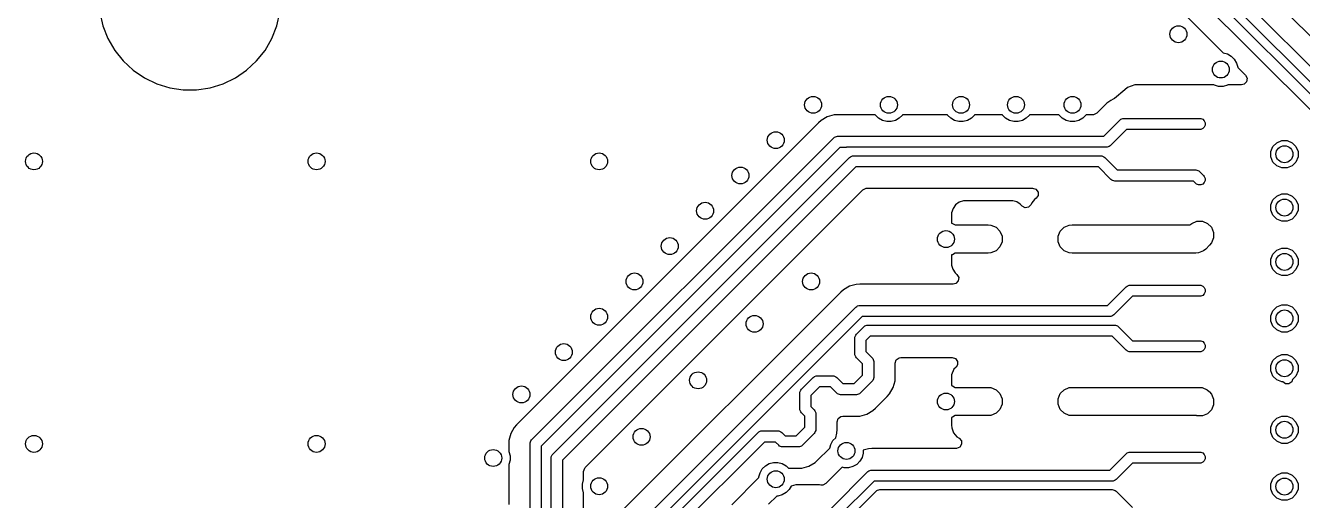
# Model space of a CAD drawing. Header units: inches. Extents: x 5.8 to 18, y -6.4 to -1.3.
# Drawn here: x 14.33 to 15.233, y -5.178 to -4.842 of the extents above; entities that cross this region are included whole.
import ezdxf

# ---------------------------------------------------------------- set-up
doc = ezdxf.new("R2010")
doc.units = ezdxf.units.IN
doc.header["$MEASUREMENT"] = 0
doc.layers.add('F.Cu', color=13, linetype='CONTINUOUS', true_color=0xc83434)

msp = doc.modelspace()

# ---------------------------------------------------------------- linework, layer by layer
at = {"layer": 'F.Cu', "linetype": 'CONTINUOUS'}
for p, q in [((14.97853, -4.63027), (15.24834, -4.90007)), ((15.24161, -4.90449), (14.97412, -4.63699)), ((15.27392, -4.88464), (15.16493, -4.77584)), ((15.25661, -4.89988), (15.142, -4.78526)), ((15.14872, -4.78085), (15.26334, -4.89546)), ((15.13246, -4.8167), (15.1771, -4.86134)), ((14.38223, -4.833), (14.38437, -4.84239)), ((14.50744, -4.84239), (14.50958, -4.833)), ((14.38437, -4.84239), (14.38789, -4.85134)), ((14.50392, -4.85134), (14.50744, -4.84239)), ((14.38789, -4.85134), (14.3927, -4.85968)), ((14.49911, -4.85968), (14.50392, -4.85134)), ((14.3927, -4.85968), (14.3987, -4.8672)), ((14.49311, -4.8672), (14.49911, -4.85968)), ((15.1771, -4.86134), (15.17712, -4.86134)), ((15.17712, -4.86134), (15.18015, -4.86215)), ((14.3987, -4.8672), (14.40576, -4.87375)), ((14.48605, -4.87375), (14.49311, -4.8672)), ((15.18015, -4.86215), (15.18286, -4.86372)), ((15.18286, -4.86372), (15.18508, -4.86594)), ((15.18508, -4.86594), (15.18665, -4.86865)), ((15.18665, -4.86865), (15.18746, -4.87168)), ((14.40576, -4.87375), (14.41371, -4.87917)), ((14.41371, -4.87917), (14.42238, -4.88335)), ((14.46943, -4.88335), (14.4781, -4.87917)), ((14.4781, -4.87917), (14.48605, -4.87375)), ((15.18746, -4.87168), (15.18746, -4.8717)), ((15.18746, -4.8717), (15.19303, -4.87727)), ((15.19303, -4.87727), (15.19415, -4.87947)), ((15.19415, -4.87947), (15.19376, -4.88191)), ((14.42238, -4.88335), (14.43158, -4.88618)), ((14.43158, -4.88618), (14.44113, -4.88762)), ((14.44113, -4.88762), (14.44591, -4.88771)), ((14.44591, -4.88771), (14.45068, -4.88762)), ((14.45068, -4.88762), (14.46023, -4.88618)), ((14.46023, -4.88618), (14.46943, -4.88335)), ((15.10749, -4.88772), (15.10025, -4.89379)), ((15.10956, -4.88607), (15.10749, -4.88772)), ((15.11462, -4.88419), (15.10956, -4.88607)), ((15.11724, -4.8841), (15.11462, -4.88419)), ((15.17053, -4.8841), (15.11724, -4.8841)), ((15.17096, -4.88434), (15.17053, -4.8841)), ((15.17398, -4.88515), (15.17096, -4.88434)), ((15.17712, -4.88515), (15.17398, -4.88515)), ((15.18015, -4.88434), (15.17712, -4.88515)), ((15.18057, -4.8841), (15.18015, -4.88434)), ((15.1902, -4.8841), (15.18057, -4.8841)), ((15.19201, -4.88366), (15.1902, -4.8841)), ((15.19376, -4.88191), (15.19201, -4.88366)), ((15.09483, -4.89713), (15.09358, -4.89832)), ((15.09778, -4.89511), (15.09483, -4.89713)), ((15.0994, -4.89434), (15.09778, -4.89511)), ((15.10025, -4.89379), (15.0994, -4.89434)), ((14.89702, -4.90676), (14.89266, -4.90933)), ((14.90192, -4.90543), (14.89702, -4.90676)), ((14.90443, -4.90536), (14.90192, -4.90543)), ((14.93099, -4.90536), (14.90443, -4.90536)), ((14.9311, -4.90556), (14.93099, -4.90536)), ((14.93332, -4.90777), (14.9311, -4.90556)), ((14.95016, -4.90556), (14.94794, -4.90777)), ((14.95027, -4.90536), (14.95016, -4.90556)), ((14.98201, -4.90536), (14.95027, -4.90536)), ((14.98213, -4.90556), (14.98201, -4.90536)), ((14.98434, -4.90777), (14.98213, -4.90556)), ((15.00118, -4.90556), (14.99896, -4.90777)), ((15.0013, -4.90536), (15.00118, -4.90556)), ((15.02091, -4.90536), (15.0013, -4.90536)), ((15.02102, -4.90556), (15.02091, -4.90536)), ((15.02324, -4.90777), (15.02102, -4.90556)), ((15.04008, -4.90556), (15.03786, -4.90777)), ((15.04019, -4.90536), (15.04008, -4.90556)), ((15.06091, -4.90536), (15.04019, -4.90536)), ((15.06102, -4.90556), (15.06091, -4.90536)), ((15.06324, -4.90777), (15.06102, -4.90556)), ((15.08008, -4.90556), (15.07786, -4.90777)), ((15.08019, -4.90536), (15.08008, -4.90556)), ((15.08488, -4.90536), (15.08019, -4.90536)), ((15.08551, -4.90531), (15.08488, -4.90536)), ((15.08771, -4.90419), (15.08551, -4.90531)), ((15.09358, -4.89832), (15.08771, -4.90419)), ((14.89084, -4.9111), (14.67714, -5.1248)), ((14.89266, -4.90933), (14.89084, -4.9111)), ((14.93603, -4.90934), (14.93332, -4.90777)), ((14.93906, -4.91015), (14.93603, -4.90934)), ((14.9422, -4.91015), (14.93906, -4.91015)), ((14.94523, -4.90934), (14.9422, -4.91015)), ((14.94794, -4.90777), (14.94523, -4.90934)), ((14.98706, -4.90934), (14.98434, -4.90777)), ((14.99009, -4.91015), (14.98706, -4.90934)), ((14.99322, -4.91015), (14.99009, -4.91015)), ((14.99625, -4.90934), (14.99322, -4.91015)), ((14.99896, -4.90777), (14.99625, -4.90934)), ((15.02596, -4.90934), (15.02324, -4.90777)), ((15.02898, -4.91015), (15.02596, -4.90934)), ((15.03212, -4.91015), (15.02898, -4.91015)), ((15.03515, -4.90934), (15.03212, -4.91015)), ((15.03786, -4.90777), (15.03515, -4.90934)), ((15.06596, -4.90934), (15.06324, -4.90777)), ((15.06898, -4.91015), (15.06596, -4.90934)), ((15.07212, -4.91015), (15.06898, -4.91015)), ((15.07515, -4.90934), (15.07212, -4.91015)), ((15.07786, -4.90777), (15.07515, -4.90934)), ((15.0928, -4.92043), (15.10426, -4.90897)), ((15.10868, -4.91569), (15.09721, -4.92715)), ((15.10426, -4.90897), (15.10486, -4.90848)), ((15.10486, -4.90848), (15.10537, -4.90827)), ((15.10537, -4.90827), (15.10628, -4.90789)), ((15.10628, -4.90789), (15.10705, -4.90781)), ((15.10705, -4.90781), (15.16055, -4.90781)), ((15.16055, -4.91569), (15.10868, -4.91569)), ((15.16055, -4.90781), (15.16132, -4.90789)), ((15.16132, -4.91561), (15.16055, -4.91569)), ((15.16132, -4.90789), (15.16274, -4.90848)), ((15.16274, -4.91503), (15.16132, -4.91561)), ((15.16274, -4.90848), (15.16382, -4.90956)), ((15.16382, -4.91394), (15.16274, -4.91503)), ((15.16382, -4.90956), (15.16441, -4.91098)), ((15.16441, -4.91252), (15.16382, -4.91394)), ((15.16441, -4.91098), (15.16441, -4.91252)), ((14.68777, -5.13546), (14.90155, -4.92168)), ((14.90155, -4.92168), (14.90214, -4.92119)), ((14.90214, -4.92119), (14.90356, -4.92061)), ((14.90356, -4.92061), (14.90433, -4.92053)), ((14.90433, -4.92053), (14.90898, -4.92053)), ((14.90898, -4.92053), (14.90904, -4.92051)), ((14.90904, -4.92051), (14.9098, -4.92043)), ((14.9098, -4.92043), (15.0928, -4.92043)), ((15.21237, -4.92778), (15.21508, -4.92506)), ((15.21508, -4.92506), (15.21863, -4.92359)), ((15.21863, -4.92359), (15.22247, -4.92359)), ((15.22247, -4.92359), (15.22602, -4.92506)), ((15.22602, -4.92506), (15.22873, -4.92778)), ((14.90596, -4.92841), (14.69449, -5.13988)), ((14.90972, -4.92841), (14.90596, -4.92841)), ((14.91049, -4.92833), (14.90972, -4.92841)), ((14.91055, -4.92831), (14.91049, -4.92833)), ((15.09443, -4.92831), (14.91055, -4.92831)), ((14.91336, -4.93497), (14.91478, -4.93439)), ((14.91478, -4.93439), (14.91555, -4.93431)), ((14.91555, -4.93431), (15.09055, -4.93431)), ((15.09055, -4.93431), (15.09132, -4.93439)), ((15.09132, -4.93439), (15.09274, -4.93497)), ((15.0952, -4.92823), (15.09443, -4.92831)), ((15.09662, -4.92764), (15.0952, -4.92823)), ((15.09721, -4.92715), (15.09662, -4.92764)), ((15.2109, -4.93133), (15.21237, -4.92778)), ((15.2109, -4.93517), (15.2109, -4.93133)), ((15.22873, -4.92778), (15.2302, -4.93133)), ((15.2302, -4.93133), (15.2302, -4.93517)), ((14.70277, -5.14546), (14.91277, -4.93546)), ((14.91718, -4.94219), (14.70949, -5.14988)), ((14.91277, -4.93546), (14.91336, -4.93497)), ((15.08892, -4.94219), (14.91718, -4.94219)), ((15.09777, -4.95103), (15.08892, -4.94219)), ((15.09274, -4.93497), (15.09334, -4.93546)), ((15.09334, -4.93546), (15.10218, -4.94431)), ((15.21237, -4.93872), (15.2109, -4.93517)), ((15.21508, -4.94143), (15.21237, -4.93872)), ((15.21863, -4.9429), (15.21508, -4.94143)), ((15.22247, -4.9429), (15.21863, -4.9429)), ((15.22602, -4.94143), (15.22247, -4.9429)), ((15.22873, -4.93872), (15.22602, -4.94143)), ((15.2302, -4.93517), (15.22873, -4.93872)), ((15.09836, -4.95152), (15.09777, -4.95103)), ((15.09878, -4.95169), (15.09836, -4.95152)), ((15.09978, -4.95211), (15.09878, -4.95169)), ((15.10055, -4.95219), (15.09978, -4.95211)), ((15.15613, -4.95219), (15.10055, -4.95219)), ((15.10218, -4.94431), (15.15776, -4.94431)), ((15.15777, -4.95383), (15.15613, -4.95219)), ((15.15776, -4.94431), (15.15852, -4.94439)), ((15.15852, -4.94439), (15.15994, -4.94497)), ((15.15994, -4.94497), (15.16054, -4.94546)), ((15.16054, -4.94546), (15.16334, -4.94826)), ((15.16334, -4.94826), (15.16382, -4.94886)), ((15.16382, -4.94886), (15.16441, -4.95028)), ((15.16441, -4.95181), (15.16382, -4.95323)), ((15.16441, -4.95028), (15.16441, -4.95181)), ((14.72575, -5.15503), (14.92221, -4.95837)), ((14.92221, -4.95837), (14.92441, -4.95725)), ((14.92441, -4.95725), (14.92504, -4.9572)), ((14.92504, -4.9572), (15.04236, -4.9572)), ((15.04236, -4.9572), (15.04471, -4.95796)), ((15.04471, -4.95796), (15.04617, -4.95996)), ((15.04617, -4.95996), (15.04617, -4.96244)), ((15.15836, -4.95432), (15.15777, -4.95383)), ((15.15978, -4.9549), (15.15836, -4.95432)), ((15.16132, -4.9549), (15.15978, -4.9549)), ((15.16274, -4.95432), (15.16132, -4.9549)), ((15.16382, -4.95323), (15.16274, -4.95432)), ((15.21508, -4.96278), (15.21863, -4.96131)), ((15.21863, -4.96131), (15.22247, -4.96131)), ((15.22247, -4.96131), (15.22602, -4.96278)), ((14.98784, -4.96908), (14.986, -4.97162)), ((14.99038, -4.96724), (14.98784, -4.96908)), ((14.99343, -4.96625), (14.99038, -4.96724)), ((14.995, -4.96619), (14.99343, -4.96625)), ((15.0268, -4.96619), (14.995, -4.96619)), ((15.02831, -4.96619), (15.0268, -4.96619)), ((15.03116, -4.96699), (15.02831, -4.96619)), ((15.03363, -4.96861), (15.03116, -4.96699)), ((15.03463, -4.96975), (15.03363, -4.96861)), ((15.03482, -4.96994), (15.03463, -4.96975)), ((15.03702, -4.97106), (15.03482, -4.96994)), ((15.04121, -4.96891), (15.03946, -4.97067)), ((15.04188, -4.96757), (15.04121, -4.96891)), ((15.04375, -4.96524), (15.04188, -4.96757)), ((15.0449, -4.96429), (15.04375, -4.96524)), ((15.04617, -4.96244), (15.0449, -4.96429)), ((15.2109, -4.96904), (15.21237, -4.9655)), ((15.2109, -4.97288), (15.2109, -4.96904)), ((15.21237, -4.9655), (15.21508, -4.96278)), ((15.22602, -4.96278), (15.22873, -4.9655)), ((15.22873, -4.9655), (15.2302, -4.96904)), ((15.2302, -4.96904), (15.2302, -4.97288)), ((14.98501, -4.97467), (14.98494, -4.97624)), ((14.98494, -4.97624), (14.98494, -4.98198)), ((14.986, -4.97162), (14.98501, -4.97467)), ((15.03946, -4.97067), (15.03702, -4.97106)), ((15.21237, -4.97643), (15.2109, -4.97288)), ((15.21508, -4.97915), (15.21237, -4.97643)), ((15.21863, -4.98062), (15.21508, -4.97915)), ((15.22602, -4.97915), (15.22247, -4.98062)), ((15.22873, -4.97643), (15.22602, -4.97915)), ((15.2302, -4.97288), (15.22873, -4.97643)), ((14.98494, -4.98198), (14.9856, -4.98215)), ((14.9856, -4.98215), (14.98749, -4.98325)), ((14.98749, -4.98325), (15.01089, -4.98325)), ((15.01089, -4.98325), (15.01284, -4.98344)), ((15.01284, -4.98344), (15.01644, -4.98493)), ((15.01644, -4.98493), (15.0192, -4.98769)), ((15.0192, -4.98769), (15.02069, -4.9913)), ((15.06041, -4.9913), (15.0619, -4.98769)), ((15.0619, -4.98769), (15.06466, -4.98493)), ((15.06466, -4.98493), (15.06827, -4.98344)), ((15.06827, -4.98344), (15.07022, -4.98325)), ((15.07022, -4.98325), (15.15364, -4.98325)), ((15.15364, -4.98325), (15.155, -4.98214)), ((15.155, -4.98214), (15.1586, -4.98064)), ((15.1586, -4.98064), (15.1625, -4.98064)), ((15.1625, -4.98064), (15.16611, -4.98214)), ((15.16611, -4.98214), (15.16887, -4.9849)), ((15.16887, -4.9849), (15.17036, -4.9885)), ((15.17036, -4.9885), (15.17036, -4.9924)), ((15.22247, -4.98062), (15.21863, -4.98062)), ((15.02069, -4.9952), (15.0192, -4.9988)), ((15.02069, -4.9913), (15.02069, -4.9952)), ((15.06041, -4.9952), (15.06041, -4.9913)), ((15.0619, -4.9988), (15.06041, -4.9952)), ((15.16762, -4.99752), (15.16483, -5.00032)), ((15.16887, -4.99601), (15.16762, -4.99752)), ((15.17036, -4.9924), (15.16887, -4.99601)), ((14.9856, -5.00434), (14.98494, -5.00452)), ((14.98494, -5.00452), (14.98494, -5.01012)), ((14.98749, -5.00325), (14.9856, -5.00434)), ((15.01089, -5.00325), (14.98749, -5.00325)), ((15.01284, -5.00306), (15.01089, -5.00325)), ((15.01644, -5.00156), (15.01284, -5.00306)), ((15.0192, -4.9988), (15.01644, -5.00156)), ((15.06466, -5.00156), (15.0619, -4.9988)), ((15.06827, -5.00306), (15.06466, -5.00156)), ((15.07022, -5.00325), (15.06827, -5.00306)), ((15.15776, -5.00325), (15.07022, -5.00325)), ((15.15971, -5.00306), (15.15776, -5.00325)), ((15.16331, -5.00156), (15.15971, -5.00306)), ((15.16483, -5.00032), (15.16331, -5.00156)), ((15.16331, -5.00156), (15.16331, -5.00156)), ((15.2109, -5.00749), (15.21237, -5.00394)), ((15.21237, -5.00394), (15.21508, -5.00123)), ((15.21508, -5.00123), (15.21863, -4.99976)), ((15.21863, -4.99976), (15.22247, -4.99976)), ((15.22247, -4.99976), (15.22602, -5.00123)), ((15.22602, -5.00123), (15.22873, -5.00394)), ((15.22873, -5.00394), (15.2302, -5.00749)), ((14.98494, -5.01012), (14.98502, -5.01162)), ((14.98502, -5.01162), (14.98592, -5.01461)), ((14.98592, -5.01461), (14.98761, -5.01722)), ((15.2109, -5.01133), (15.2109, -5.00749)), ((15.21237, -5.01488), (15.2109, -5.01133)), ((15.21508, -5.01759), (15.21237, -5.01488)), ((15.22873, -5.01488), (15.22602, -5.01759)), ((15.2302, -5.01133), (15.22873, -5.01488)), ((15.2302, -5.00749), (15.2302, -5.01133)), ((14.98802, -5.02473), (14.98606, -5.02524)), ((14.98761, -5.01722), (14.98878, -5.0183)), ((14.9897, -5.02291), (14.98802, -5.02473)), ((14.98878, -5.0183), (14.98999, -5.02046)), ((14.98999, -5.02046), (14.9897, -5.02291)), ((15.21863, -5.01906), (15.21508, -5.01759)), ((15.22247, -5.01906), (15.21863, -5.01906)), ((15.22602, -5.01759), (15.22247, -5.01906)), ((14.90657, -5.0308), (14.74543, -5.19175)), ((14.90837, -5.0291), (14.90657, -5.0308)), ((14.91269, -5.0266), (14.90837, -5.0291)), ((14.9175, -5.02531), (14.91269, -5.0266)), ((14.91998, -5.02524), (14.9175, -5.02531)), ((14.98606, -5.02524), (14.91998, -5.02524)), ((15.09534, -5.04026), (15.10853, -5.02706)), ((15.11295, -5.03378), (15.09975, -5.04698)), ((15.10853, -5.02706), (15.10913, -5.02657)), ((15.10913, -5.02657), (15.11055, -5.02598)), ((15.11055, -5.02598), (15.11132, -5.02591)), ((15.11132, -5.02591), (15.16055, -5.02591)), ((15.16055, -5.03378), (15.11295, -5.03378)), ((15.16055, -5.02591), (15.16132, -5.02598)), ((15.16132, -5.0337), (15.16055, -5.03378)), ((15.16132, -5.02598), (15.16274, -5.02657)), ((15.16274, -5.03312), (15.16132, -5.0337)), ((15.16274, -5.02657), (15.16382, -5.02766)), ((15.16382, -5.03203), (15.16274, -5.03312)), ((15.16382, -5.02766), (15.16441, -5.02907)), ((15.16441, -5.03061), (15.16382, -5.03203)), ((15.16441, -5.02907), (15.16441, -5.03061)), ((14.75611, -5.20251), (14.91722, -5.04139)), ((14.91722, -5.04139), (14.91781, -5.0409)), ((14.91781, -5.0409), (14.91849, -5.04062)), ((14.91781, -5.0409), (14.91781, -5.0409)), ((14.91781, -5.0409), (14.91781, -5.0409)), ((14.91849, -5.04062), (14.91923, -5.04031)), ((14.91923, -5.04031), (14.92, -5.04024)), ((14.91923, -5.04031), (14.91923, -5.04031)), ((14.91923, -5.04031), (14.91923, -5.04031)), ((14.92, -5.04024), (15.09534, -5.04026)), ((15.21237, -5.04396), (15.21508, -5.04125)), ((15.21508, -5.04125), (15.21863, -5.03978)), ((15.21863, -5.03978), (15.22247, -5.03978)), ((15.22247, -5.03978), (15.22602, -5.04125)), ((15.22602, -5.04125), (15.22873, -5.04396)), ((14.92163, -5.04811), (14.76283, -5.20693)), ((15.09697, -5.04813), (14.92163, -5.04811)), ((15.09774, -5.04805), (15.09697, -5.04813)), ((15.09849, -5.04774), (15.09774, -5.04805)), ((15.09774, -5.04805), (15.09774, -5.04805)), ((15.09774, -5.04805), (15.09774, -5.04805)), ((15.09916, -5.04747), (15.09849, -5.04774)), ((15.09975, -5.04698), (15.09916, -5.04747)), ((15.09916, -5.04747), (15.09916, -5.04747)), ((15.09916, -5.04747), (15.09916, -5.04747)), ((15.2109, -5.04751), (15.21237, -5.04396)), ((15.2109, -5.05135), (15.2109, -5.04751)), ((15.21237, -5.0549), (15.2109, -5.05135)), ((15.22873, -5.04396), (15.2302, -5.04751)), ((15.2302, -5.05135), (15.22873, -5.0549)), ((15.2302, -5.04751), (15.2302, -5.05135)), ((14.91716, -5.06118), (14.91765, -5.06058)), ((14.91765, -5.06058), (14.92296, -5.05527)), ((14.92296, -5.05527), (14.92356, -5.05478)), ((14.92356, -5.05478), (14.92498, -5.05419)), ((14.92498, -5.05419), (14.92575, -5.05411)), ((14.92575, -5.05411), (15.10022, -5.05411)), ((15.10022, -5.05411), (15.10098, -5.05419)), ((15.10098, -5.05419), (15.1024, -5.05478)), ((15.1024, -5.05478), (15.103, -5.05527)), ((15.103, -5.05527), (15.11295, -5.06522)), ((15.21508, -5.05761), (15.21237, -5.0549)), ((15.21863, -5.05908), (15.21508, -5.05761)), ((15.22247, -5.05908), (15.21863, -5.05908)), ((15.22602, -5.05761), (15.22247, -5.05908)), ((15.22873, -5.0549), (15.22602, -5.05761)), ((14.9165, -5.06337), (14.91657, -5.0626)), ((14.9165, -5.07451), (14.9165, -5.06337)), ((14.91657, -5.0626), (14.91716, -5.06118)), ((14.92738, -5.06199), (14.92437, -5.065)), ((14.92437, -5.065), (14.92437, -5.07288)), ((15.09859, -5.06199), (14.92738, -5.06199)), ((15.10853, -5.07194), (15.09859, -5.06199)), ((15.11295, -5.06522), (15.16055, -5.06522)), ((15.16055, -5.06522), (15.16132, -5.06529)), ((15.16132, -5.06529), (15.16274, -5.06588)), ((15.16274, -5.06588), (15.16382, -5.06697)), ((15.16382, -5.06697), (15.16441, -5.06839)), ((15.16441, -5.06992), (15.16382, -5.07134)), ((15.16441, -5.06839), (15.16441, -5.06992)), ((14.91657, -5.07528), (14.9165, -5.07451)), ((14.91716, -5.0767), (14.91657, -5.07528)), ((14.91765, -5.07729), (14.91716, -5.0767)), ((14.92199, -5.08163), (14.91765, -5.07729)), ((14.92437, -5.07288), (14.92871, -5.07722)), ((14.92871, -5.07722), (14.9292, -5.07781)), ((14.9292, -5.07781), (14.92979, -5.07923)), ((14.94506, -5.08108), (14.94582, -5.07873)), ((14.94582, -5.07873), (14.94782, -5.07728)), ((14.94782, -5.07728), (14.94906, -5.07708)), ((14.94906, -5.07708), (14.98528, -5.07708)), ((14.98528, -5.07708), (14.98763, -5.07785)), ((14.98763, -5.07785), (14.98908, -5.07985)), ((15.10913, -5.07243), (15.10853, -5.07194)), ((15.10955, -5.0726), (15.10913, -5.07243)), ((15.11055, -5.07301), (15.10955, -5.0726)), ((15.11132, -5.07309), (15.11055, -5.07301)), ((15.16055, -5.07309), (15.11132, -5.07309)), ((15.16132, -5.07301), (15.16055, -5.07309)), ((15.16274, -5.07243), (15.16132, -5.07301)), ((15.16382, -5.07134), (15.16274, -5.07243)), ((15.21237, -5.07926), (15.21508, -5.07654)), ((15.21508, -5.07654), (15.21863, -5.07507)), ((15.21863, -5.07507), (15.22247, -5.07507)), ((15.22247, -5.07507), (15.22602, -5.07654)), ((15.22602, -5.07654), (15.22873, -5.07926)), ((14.92199, -5.08951), (14.92199, -5.08163)), ((14.92979, -5.07923), (14.92986, -5.08)), ((14.92986, -5.08), (14.92986, -5.09114)), ((14.94506, -5.09102), (14.94506, -5.08108)), ((14.98664, -5.0854), (14.985, -5.0893)), ((14.98813, -5.08389), (14.98664, -5.0854)), ((14.98908, -5.08232), (14.98813, -5.08389)), ((14.98908, -5.07985), (14.98908, -5.08232)), ((15.2109, -5.0828), (15.21237, -5.07926)), ((15.2109, -5.08664), (15.2109, -5.0828)), ((15.21237, -5.09019), (15.2109, -5.08664)), ((15.22873, -5.07926), (15.2302, -5.0828)), ((15.2302, -5.08664), (15.22873, -5.09019)), ((15.2302, -5.0828), (15.2302, -5.08664)), ((14.87867, -5.09956), (14.88702, -5.09121)), ((14.88702, -5.09121), (14.88762, -5.09072)), ((14.88762, -5.09072), (14.88803, -5.09055)), ((14.88803, -5.09055), (14.88904, -5.09013)), ((14.88904, -5.09013), (14.8898, -5.09006)), ((14.8898, -5.09006), (14.90094, -5.09006)), ((14.90094, -5.09006), (14.90171, -5.09013)), ((14.90171, -5.09013), (14.90313, -5.09072)), ((14.90313, -5.09072), (14.90373, -5.09121)), ((14.90373, -5.09121), (14.90807, -5.09555)), ((14.90807, -5.09555), (14.91595, -5.09555)), ((14.91595, -5.09555), (14.92199, -5.08951)), ((14.92871, -5.09393), (14.92036, -5.10227)), ((14.9292, -5.09333), (14.92871, -5.09393)), ((14.92969, -5.09215), (14.9292, -5.09333)), ((14.92979, -5.09191), (14.92969, -5.09215)), ((14.92986, -5.09114), (14.92979, -5.09191)), ((14.94356, -5.09843), (14.94493, -5.09351)), ((14.94493, -5.09351), (14.94506, -5.09102)), ((14.985, -5.0893), (14.98494, -5.09137)), ((14.98494, -5.09137), (14.98494, -5.09698)), ((14.98494, -5.09698), (14.9856, -5.09715)), ((15.21508, -5.09291), (15.21237, -5.09019)), ((15.21863, -5.09438), (15.21508, -5.09291)), ((15.21941, -5.09438), (15.21863, -5.09438)), ((15.22124, -5.09571), (15.21941, -5.09438)), ((15.22372, -5.09571), (15.22124, -5.09571)), ((15.22572, -5.09426), (15.22372, -5.09571)), ((15.22622, -5.09271), (15.22572, -5.09426)), ((15.22873, -5.09019), (15.22622, -5.09271)), ((14.87752, -5.10234), (14.8776, -5.10157)), ((14.87752, -5.11348), (14.87752, -5.10234)), ((14.8776, -5.10157), (14.87818, -5.10016)), ((14.87818, -5.10016), (14.87867, -5.09956)), ((14.89143, -5.09793), (14.88539, -5.10397)), ((14.88539, -5.10397), (14.88539, -5.11185)), ((14.89931, -5.09793), (14.89143, -5.09793)), ((14.90365, -5.10227), (14.89931, -5.09793)), ((14.90425, -5.10276), (14.90365, -5.10227)), ((14.90567, -5.10335), (14.90425, -5.10276)), ((14.90644, -5.10343), (14.90567, -5.10335)), ((14.91758, -5.10343), (14.90644, -5.10343)), ((14.91835, -5.10335), (14.91758, -5.10343)), ((14.91977, -5.10276), (14.91835, -5.10335)), ((14.92036, -5.10227), (14.91977, -5.10276)), ((14.93109, -5.11288), (14.93929, -5.10468)), ((14.93929, -5.10468), (14.941, -5.10284)), ((14.941, -5.10284), (14.94356, -5.09843)), ((14.9856, -5.09715), (14.98749, -5.09825)), ((14.98749, -5.09825), (15.01089, -5.09825)), ((15.01089, -5.09825), (15.01284, -5.09844)), ((15.01284, -5.09844), (15.01644, -5.09993)), ((15.01644, -5.09993), (15.0192, -5.10269)), ((15.0192, -5.10269), (15.02069, -5.1063)), ((15.06041, -5.1063), (15.0619, -5.10269)), ((15.0619, -5.10269), (15.06466, -5.09993)), ((15.06466, -5.09993), (15.06827, -5.09844)), ((15.06827, -5.09844), (15.07022, -5.09825)), ((15.07022, -5.09825), (15.16026, -5.09825)), ((15.16026, -5.09825), (15.16221, -5.09844)), ((15.16221, -5.09844), (15.16581, -5.09993)), ((15.16581, -5.09993), (15.16581, -5.09993)), ((15.16581, -5.09993), (15.16733, -5.10118)), ((15.16733, -5.10118), (15.16762, -5.10147)), ((15.16762, -5.10147), (15.16887, -5.10299)), ((15.16887, -5.10299), (15.17036, -5.10659)), ((14.8776, -5.11425), (14.87752, -5.11348)), ((14.87818, -5.11567), (14.8776, -5.11425)), ((14.88539, -5.11185), (14.88774, -5.1142)), ((14.88774, -5.1142), (14.88823, -5.1148)), ((14.88823, -5.1148), (14.88882, -5.11622)), ((14.92491, -5.11723), (14.92927, -5.11465)), ((14.92927, -5.11465), (14.93109, -5.11288)), ((15.0192, -5.1138), (15.01644, -5.11656)), ((15.02069, -5.1102), (15.0192, -5.1138)), ((15.02069, -5.1063), (15.02069, -5.1102)), ((15.06041, -5.1102), (15.06041, -5.1063)), ((15.0619, -5.1138), (15.06041, -5.1102)), ((15.06466, -5.11656), (15.0619, -5.1138)), ((15.16887, -5.1141), (15.16611, -5.11686)), ((15.17036, -5.11049), (15.16887, -5.1141)), ((15.17036, -5.10659), (15.17036, -5.11049)), ((14.87867, -5.11627), (14.87818, -5.11567)), ((14.88102, -5.11862), (14.87867, -5.11627)), ((14.88102, -5.12648), (14.88102, -5.11862)), ((14.88882, -5.11622), (14.8889, -5.11699)), ((14.8889, -5.11699), (14.8889, -5.12811)), ((14.90391, -5.12262), (14.90468, -5.12027)), ((14.90391, -5.12809), (14.90391, -5.12262)), ((14.90468, -5.12027), (14.90668, -5.11881)), ((14.90668, -5.11881), (14.90791, -5.11862)), ((14.90791, -5.11862), (14.91751, -5.11862)), ((14.91751, -5.11862), (14.92002, -5.11855)), ((14.92002, -5.11855), (14.92491, -5.11723)), ((14.9856, -5.11934), (14.98494, -5.11952)), ((14.98494, -5.11952), (14.98494, -5.12507)), ((14.98749, -5.11825), (14.9856, -5.11934)), ((15.01089, -5.11825), (14.98749, -5.11825)), ((15.01284, -5.11806), (15.01089, -5.11825)), ((15.01644, -5.11656), (15.01284, -5.11806)), ((15.06827, -5.11806), (15.06466, -5.11656)), ((15.07022, -5.11825), (15.06827, -5.11806)), ((15.15835, -5.11825), (15.07022, -5.11825)), ((15.1586, -5.11835), (15.15835, -5.11825)), ((15.1625, -5.11835), (15.1586, -5.11835)), ((15.16611, -5.11686), (15.1625, -5.11835)), ((15.2109, -5.12633), (15.21237, -5.12278)), ((15.21237, -5.12278), (15.21508, -5.12006)), ((15.21508, -5.12006), (15.21863, -5.11859)), ((15.21863, -5.11859), (15.22247, -5.11859)), ((15.22247, -5.11859), (15.22602, -5.12006)), ((15.22602, -5.12006), (15.22873, -5.12278)), ((15.22873, -5.12278), (15.2302, -5.12633)), ((14.67297, -5.13096), (14.67166, -5.13579)), ((14.67547, -5.12661), (14.67297, -5.13096)), ((14.67714, -5.1248), (14.67547, -5.12661)), ((14.76997, -5.20826), (14.84804, -5.13019)), ((14.84804, -5.13019), (14.84864, -5.1297)), ((14.84864, -5.1297), (14.84906, -5.12953)), ((14.84906, -5.12953), (14.85006, -5.12911)), ((14.85006, -5.12911), (14.85083, -5.12904)), ((14.85083, -5.12904), (14.86197, -5.12904)), ((14.86197, -5.12904), (14.86274, -5.12911)), ((14.86274, -5.12911), (14.86416, -5.1297)), ((14.86416, -5.1297), (14.86475, -5.13019)), ((14.86475, -5.13019), (14.8671, -5.13254)), ((14.8671, -5.13254), (14.87498, -5.13254)), ((14.87498, -5.13254), (14.88102, -5.12648)), ((14.88775, -5.13089), (14.8794, -5.13926)), ((14.88823, -5.1303), (14.88775, -5.13089)), ((14.88824, -5.13029), (14.88823, -5.1303)), ((14.88823, -5.1303), (14.88823, -5.1303)), ((14.88823, -5.1303), (14.88823, -5.1303)), ((14.88853, -5.12959), (14.88824, -5.13029)), ((14.88882, -5.12888), (14.88853, -5.12959)), ((14.8889, -5.12811), (14.88882, -5.12887)), ((14.88882, -5.12887), (14.88882, -5.12887)), ((14.88882, -5.12887), (14.88882, -5.12888)), ((14.88882, -5.12888), (14.88882, -5.12888)), ((14.90298, -5.13399), (14.90386, -5.1306)), ((14.90386, -5.1306), (14.90391, -5.12809)), ((14.98494, -5.12507), (14.98504, -5.12687)), ((14.98504, -5.12687), (14.98633, -5.13035)), ((14.98633, -5.13035), (14.98874, -5.13318)), ((14.98874, -5.13318), (14.99035, -5.13419)), ((15.2109, -5.13017), (15.2109, -5.12633)), ((15.21237, -5.13372), (15.2109, -5.13017)), ((15.2302, -5.13017), (15.22873, -5.13372)), ((15.2302, -5.12633), (15.2302, -5.13017)), ((14.67166, -5.13579), (14.67156, -5.13825)), ((14.67156, -5.13825), (14.67156, -5.1435)), ((14.68661, -5.13825), (14.68669, -5.13748)), ((14.68661, -5.21711), (14.68661, -5.13825)), ((14.68669, -5.13748), (14.68728, -5.13606)), ((14.68728, -5.13606), (14.68777, -5.13546)), ((14.69449, -5.13988), (14.69449, -5.21874)), ((14.85246, -5.13691), (14.77669, -5.21267)), ((14.86034, -5.13691), (14.85246, -5.13691)), ((14.86269, -5.13926), (14.86034, -5.13691)), ((14.86329, -5.13975), (14.86269, -5.13926)), ((14.8647, -5.14034), (14.86329, -5.13975)), ((14.86547, -5.14041), (14.8647, -5.14034)), ((14.87661, -5.14041), (14.86547, -5.14041)), ((14.87738, -5.14034), (14.87661, -5.14041)), ((14.87739, -5.14034), (14.87738, -5.14034)), ((14.87738, -5.14034), (14.87738, -5.14034)), ((14.87809, -5.14004), (14.87739, -5.14034)), ((14.8788, -5.13975), (14.87809, -5.14004)), ((14.87881, -5.13975), (14.8788, -5.13975)), ((14.8788, -5.13975), (14.8788, -5.13975)), ((14.8794, -5.13926), (14.87881, -5.13975)), ((14.89019, -5.14984), (14.89835, -5.14168)), ((14.89835, -5.14168), (14.89876, -5.14125)), ((14.89876, -5.14125), (14.89946, -5.13865)), ((14.89946, -5.13865), (14.90102, -5.13594)), ((14.90102, -5.13594), (14.90298, -5.13399)), ((14.92613, -5.14165), (14.92246, -5.14265)), ((14.92864, -5.14158), (14.92613, -5.14165)), ((14.98823, -5.14158), (14.92864, -5.14158)), ((14.98851, -5.14157), (14.98823, -5.14158)), ((14.9908, -5.14064), (14.98851, -5.14157)), ((14.99035, -5.13419), (14.99194, -5.13608)), ((14.99211, -5.13855), (14.9908, -5.14064)), ((14.99194, -5.13608), (14.99211, -5.13855)), ((15.21508, -5.13643), (15.21237, -5.13372)), ((15.21863, -5.1379), (15.21508, -5.13643)), ((15.22247, -5.1379), (15.21863, -5.1379)), ((15.22602, -5.13643), (15.22247, -5.1379)), ((15.22873, -5.13372), (15.22602, -5.13643)), ((14.67156, -5.1435), (14.67164, -5.14365)), ((14.67164, -5.14365), (14.67246, -5.14668)), ((14.67246, -5.14982), (14.67164, -5.15284)), ((14.67246, -5.14668), (14.67246, -5.14982)), ((14.70161, -5.14825), (14.70169, -5.14748)), ((14.70161, -5.34122), (14.70161, -5.14825)), ((14.70169, -5.14748), (14.70228, -5.14606)), ((14.70228, -5.14606), (14.70277, -5.14546)), ((14.70949, -5.14988), (14.70949, -5.34285)), ((14.88835, -5.15152), (14.89019, -5.14984)), ((14.92008, -5.15056), (14.91786, -5.15277)), ((14.92164, -5.14784), (14.92008, -5.15056)), ((14.92246, -5.14482), (14.92164, -5.14784)), ((14.92246, -5.14265), (14.92246, -5.14482)), ((15.09697, -5.15673), (15.10853, -5.14517)), ((15.10853, -5.14517), (15.10913, -5.14468)), ((15.10913, -5.14468), (15.11055, -5.14409)), ((15.11055, -5.14409), (15.11132, -5.14402)), ((15.11132, -5.14402), (15.16055, -5.14402)), ((15.16055, -5.14402), (15.16132, -5.14409)), ((15.16132, -5.14409), (15.16274, -5.14468)), ((15.16274, -5.15123), (15.16132, -5.15181)), ((15.16274, -5.14468), (15.16382, -5.14577)), ((15.16382, -5.15014), (15.16274, -5.15123)), ((15.16382, -5.14577), (15.16441, -5.14718)), ((15.16441, -5.14872), (15.16382, -5.15014)), ((15.16441, -5.14718), (15.16441, -5.14872)), ((14.67164, -5.15284), (14.67156, -5.15299)), ((14.67156, -5.15299), (14.67156, -5.18126)), ((14.72458, -5.15785), (14.72535, -5.1555)), ((14.72458, -5.16344), (14.72458, -5.15785)), ((14.72535, -5.1555), (14.72575, -5.15503)), ((14.84865, -5.16168), (14.84946, -5.15865)), ((14.84946, -5.15865), (14.85102, -5.15594)), ((14.85102, -5.15594), (14.85324, -5.15372)), ((14.85324, -5.15372), (14.85596, -5.15215)), ((14.85596, -5.15215), (14.85898, -5.15134)), ((14.85898, -5.15134), (14.86212, -5.15134)), ((14.86212, -5.15134), (14.86515, -5.15215)), ((14.86515, -5.15215), (14.86786, -5.15372)), ((14.86786, -5.15372), (14.86957, -5.15543)), ((14.86957, -5.15543), (14.87654, -5.15543)), ((14.87654, -5.15543), (14.87904, -5.15534)), ((14.87904, -5.15534), (14.88394, -5.15403)), ((14.88394, -5.15403), (14.88835, -5.15152)), ((14.90759, -5.15478), (14.89598, -5.16639)), ((14.89967, -5.18396), (14.92574, -5.15789)), ((14.90898, -5.15515), (14.90759, -5.15478)), ((14.91212, -5.15515), (14.90898, -5.15515)), ((14.91515, -5.15434), (14.91212, -5.15515)), ((14.91786, -5.15277), (14.91515, -5.15434)), ((14.92574, -5.15789), (14.92634, -5.1574)), ((14.92634, -5.1574), (14.92776, -5.15681)), ((14.92776, -5.15681), (14.92852, -5.15673)), ((14.92852, -5.15673), (15.09697, -5.15673)), ((15.11295, -5.15189), (15.10139, -5.16345)), ((15.16055, -5.15189), (15.11295, -5.15189)), ((15.16132, -5.15181), (15.16055, -5.15189)), ((15.21237, -5.163), (15.21508, -5.16028)), ((15.21508, -5.16028), (15.21863, -5.15881)), ((15.21863, -5.15881), (15.22247, -5.15881)), ((15.22247, -5.15881), (15.22602, -5.16028)), ((15.22602, -5.16028), (15.22873, -5.163)), ((14.72365, -5.16668), (14.72446, -5.16365)), ((14.72365, -5.16982), (14.72365, -5.16668)), ((14.72446, -5.16365), (14.72458, -5.16344)), ((14.82936, -5.18134), (14.84865, -5.16206)), ((14.84865, -5.16206), (14.84865, -5.16168)), ((14.87147, -5.16814), (14.87008, -5.17056)), ((14.87478, -5.16726), (14.87147, -5.16814)), ((14.87728, -5.16717), (14.87478, -5.16726)), ((14.88843, -5.16717), (14.87728, -5.16717)), ((14.88859, -5.16717), (14.88843, -5.16717)), ((14.88953, -5.16713), (14.88859, -5.16717)), ((14.8914, -5.16728), (14.88953, -5.16713)), ((14.89232, -5.16748), (14.8914, -5.16728)), ((14.89378, -5.16751), (14.89232, -5.16748)), ((14.89598, -5.16639), (14.89378, -5.16751)), ((14.93015, -5.16461), (14.90408, -5.19068)), ((15.0986, -5.16461), (14.93015, -5.16461)), ((15.09937, -5.16453), (15.0986, -5.16461)), ((15.10079, -5.16394), (15.09937, -5.16453)), ((15.10139, -5.16345), (15.10079, -5.16394)), ((15.2109, -5.16654), (15.21237, -5.163)), ((15.2109, -5.17038), (15.2109, -5.16654)), ((15.22873, -5.163), (15.2302, -5.16654)), ((15.2302, -5.16654), (15.2302, -5.17038)), ((14.72446, -5.17284), (14.72365, -5.16982)), ((14.72458, -5.17306), (14.72446, -5.17284)), ((14.72458, -5.21702), (14.72458, -5.17306)), ((14.83777, -5.26546), (14.93149, -5.17174)), ((14.86123, -5.17515), (14.85547, -5.18092)), ((14.86212, -5.17515), (14.86123, -5.17515)), ((14.86515, -5.17434), (14.86212, -5.17515)), ((14.86786, -5.17277), (14.86515, -5.17434)), ((14.87008, -5.17056), (14.86786, -5.17277)), ((14.93149, -5.17174), (14.93208, -5.17125)), ((14.93208, -5.17125), (14.9325, -5.17108)), ((14.9325, -5.17108), (14.9335, -5.17067)), ((14.9335, -5.17067), (14.93427, -5.17059)), ((14.93427, -5.17059), (15.0986, -5.17059)), ((15.0986, -5.17059), (15.09937, -5.17067)), ((15.09937, -5.17067), (15.10079, -5.17125)), ((15.10079, -5.17125), (15.10139, -5.17174)), ((15.10139, -5.17174), (15.11295, -5.18331)), ((15.21237, -5.17393), (15.2109, -5.17038)), ((15.21508, -5.17665), (15.21237, -5.17393)), ((15.21863, -5.17812), (15.21508, -5.17665)), ((15.22247, -5.17812), (15.21863, -5.17812)), ((15.22602, -5.17665), (15.22247, -5.17812)), ((15.22873, -5.17393), (15.22602, -5.17665)), ((15.2302, -5.17038), (15.22873, -5.17393))]:
    msp.add_line(p, q, dxfattribs=at)
at = {"layer": 'F.Cu'}
for centre, radius in [((15.14555, -4.84825), 0.006), ((15.17555, -4.87325), 0.006), ((14.88697, -4.89825), 0.006), ((14.94063, -4.89825), 0.006), ((14.99165, -4.89825), 0.006), ((15.03055, -4.89825), 0.006), ((15.07055, -4.89825), 0.006), ((14.86055, -4.92325), 0.006), ((14.33555, -4.93825), 0.00598), ((14.53555, -4.93825), 0.00598), ((14.73555, -4.93825), 0.00598), ((15.22055, -4.93325), 0.006), ((14.83555, -4.94825), 0.006), ((14.81055, -4.97325), 0.006), ((15.22055, -4.97096), 0.006), ((14.981, -4.99325), 0.006), ((14.78555, -4.99825), 0.006), ((15.22055, -5.00941), 0.006), ((14.76055, -5.02325), 0.006), ((14.88555, -5.02325), 0.006), ((14.73555, -5.04825), 0.006), ((14.84555, -5.05325), 0.006), ((15.22055, -5.04943), 0.006), ((14.71055, -5.07325), 0.006), ((15.22055, -5.08472), 0.006), ((14.80555, -5.09325), 0.006), ((14.68055, -5.10325), 0.006), ((14.981, -5.10825), 0.006), ((15.22055, -5.12825), 0.006), ((14.33555, -5.13825), 0.00598), ((14.53555, -5.13825), 0.00598), ((14.76555, -5.13325), 0.006), ((14.66055, -5.14825), 0.006), ((14.91055, -5.14325), 0.006), ((14.86055, -5.16325), 0.006), ((14.73555, -5.16825), 0.006), ((15.22055, -5.16846), 0.006)]:
    msp.add_circle(centre, radius, dxfattribs=at)

doc.saveas('drawing.dxf')
